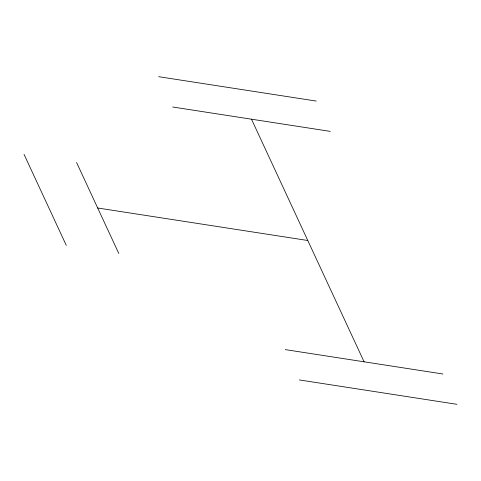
<?xml version="1.0" encoding="UTF-8"?>
<svg xmlns="http://www.w3.org/2000/svg" width="481" height="481" viewBox="0 0 481 481"><rect width="100%" height="100%" fill="white"/><g stroke="black" fill="none" stroke-linecap="round" stroke-linejoin="round"><path stroke-width="0.72" d="M158.628 76.683L316.209 101.064M172.703 107.01L330.285 131.385M97.685 207.996L307.792 240.5M285.299 349.615L442.875 373.99M299.374 379.936L456.95 404.317M251.491 119.198L364.087 361.802M76.575 162.506L118.795 253.487M24.05 154.383L66.27 245.358"/></g></svg>
